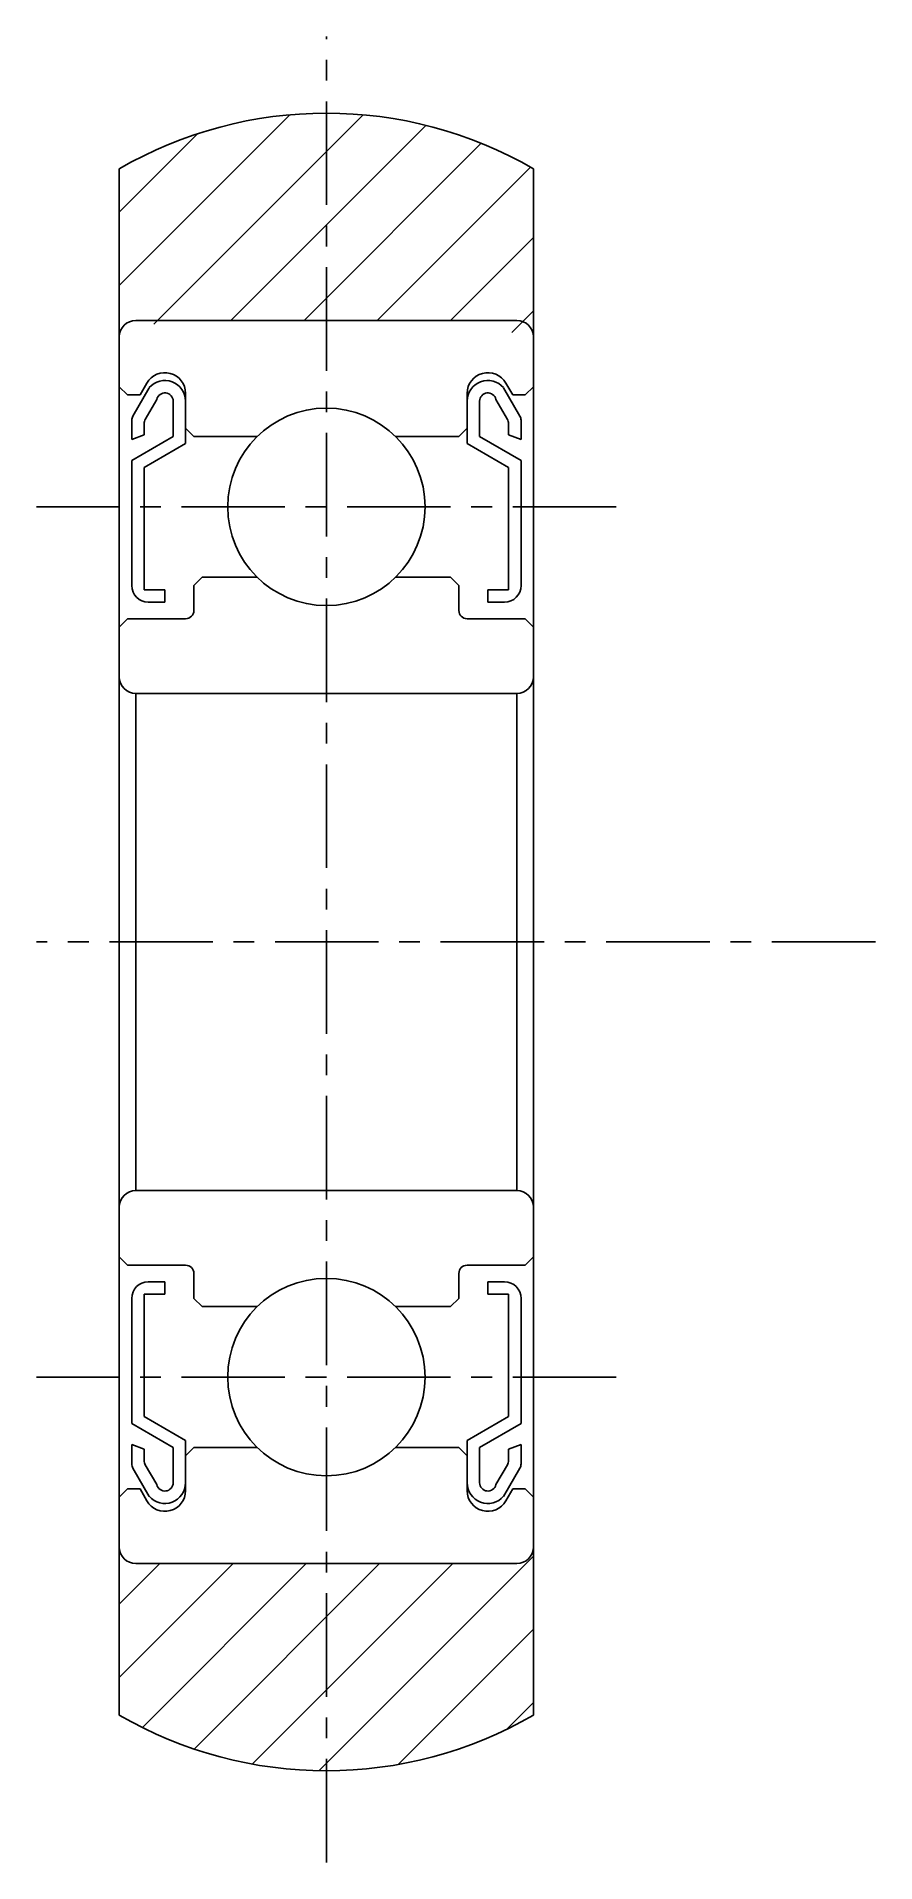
# Model space of a CAD drawing. Extents: x 2.6 to 40, y 2.5 to 40.
# Drawn here: x 29.87 to 40, y 18 to 40.03 of the extents above; entities outside this region: 2.
import ezdxf

# ---------------------------------------------------------------- set-up
doc = ezdxf.new("R2010")
doc.units = 0
doc.linetypes.add('CENTER', pattern=[2, 1.25, -0.25, 0.25, -0.25])
doc.layers.get('0').update_dxf_attribs({"linetype": 'CONTINUOUS'})
doc.layers.add('CENTER', color=1, linetype='CENTER')

# ---------------------------------------------------------------- blocks, each defined once
blk = doc.blocks.new('*X2')
at = {"color": 0, "linetype": 'CONTINUOUS'}
for p, q in [((100.871, -82.977), (102.931, -80.917)), ((101.288, -83.444), (103.814, -80.917)), ((102.218, -83.397), (104.572, -81.044)), ((100.871, -82.093), (101.82, -81.144)), ((103.102, -83.397), (105.24, -81.26)), ((103.986, -83.397), (105.836, -81.547)), ((104.87, -83.397), (105.871, -82.396)), ((105.609, -83.542), (105.871, -83.28)), ((100.871, -98.887), (101.364, -98.394)), ((100.871, -99.77), (102.244, -98.397)), ((101.149, -100.377), (103.128, -98.397)), ((101.774, -100.636), (104.012, -98.397)), ((102.476, -100.817), (104.896, -98.397)), ((103.28, -100.897), (105.871, -98.306)), ((104.239, -100.821), (105.871, -99.19)), ((105.544, -100.4), (105.871, -100.074))]:
    blk.add_line(p, q, dxfattribs=at)

msp = doc.modelspace()

# ---------------------------------------------------------------- linework, layer by layer
at = {"color": 7, "linetype": 'CONTINUOUS'}
for p, q in [((30.871, 38.433), (30.871, 19.772)), ((35.871, 19.772), (35.871, 38.433)), ((31.071, 36.603), (35.671, 36.603)), ((30.871, 29.103), (30.871, 36.403)), ((35.871, 29.103), (35.871, 36.403)), ((30.971, 35.703), (30.871, 35.803)), ((31.121, 35.703), (30.971, 35.703)), ((31.034, 35.449), (31.232, 35.791)), ((31.205, 35.847), (31.121, 35.703)), ((31.671, 35.722), (31.671, 35.303)), ((35.071, 35.722), (35.071, 35.303)), ((35.708, 35.449), (35.51, 35.791)), ((35.538, 35.847), (35.621, 35.703)), ((35.621, 35.703), (35.771, 35.703)), ((35.771, 35.703), (35.871, 35.803)), ((31.184, 35.409), (31.324, 35.65)), ((31.521, 35.628), (31.521, 35.203)), ((31.671, 35.628), (31.671, 35.116)), ((35.071, 35.628), (35.071, 35.116)), ((35.221, 35.628), (35.221, 35.203)), ((35.558, 35.409), (35.419, 35.65)), ((31.021, 35.399), (31.021, 35.166)), ((31.171, 35.359), (31.171, 35.221)), ((31.771, 35.203), (31.671, 35.303)), ((34.971, 35.203), (35.071, 35.303)), ((35.571, 35.359), (35.571, 35.221)), ((35.721, 35.399), (35.721, 35.166)), ((31.171, 35.221), (31.021, 35.166)), ((31.521, 35.203), (31.021, 34.914)), ((31.671, 35.116), (31.171, 34.827)), ((32.537, 35.203), (31.771, 35.203)), ((34.205, 35.203), (34.971, 35.203)), ((35.071, 35.116), (35.571, 34.827)), ((35.221, 35.203), (35.721, 34.914)), ((35.571, 35.221), (35.721, 35.166)), ((31.021, 34.914), (31.021, 33.403)), ((31.171, 34.827), (31.171, 33.353)), ((35.571, 34.827), (35.571, 33.353)), ((35.721, 34.914), (35.721, 33.403)), ((31.871, 33.503), (31.771, 33.403)), ((32.537, 33.503), (31.871, 33.503)), ((34.205, 33.503), (34.871, 33.503)), ((34.871, 33.503), (34.971, 33.403)), ((31.421, 33.353), (31.171, 33.353)), ((31.421, 33.353), (31.421, 33.203)), ((31.771, 33.403), (31.771, 33.103)), ((34.971, 33.403), (34.971, 33.103)), ((35.321, 33.353), (35.571, 33.353)), ((35.321, 33.353), (35.321, 33.203)), ((31.421, 33.203), (31.221, 33.203)), ((35.321, 33.203), (35.521, 33.203)), ((30.971, 33.003), (30.871, 32.903)), ((31.671, 33.003), (30.971, 33.003)), ((35.071, 33.003), (35.771, 33.003)), ((35.771, 33.003), (35.871, 32.903)), ((30.871, 32.753), (30.871, 32.753)), ((31.071, 32.103), (31.071, 26.103)), ((31.071, 32.103), (35.671, 32.103)), ((35.671, 32.103), (35.671, 26.103)), ((30.871, 30.928), (30.871, 30.928)), ((30.871, 29.103), (30.871, 21.803)), ((35.871, 29.103), (35.871, 21.803)), ((31.071, 26.103), (35.671, 26.103)), ((30.971, 25.203), (30.871, 25.303)), ((31.671, 25.203), (30.971, 25.203)), ((35.071, 25.203), (35.771, 25.203)), ((35.771, 25.203), (35.871, 25.303)), ((31.421, 25.003), (31.221, 25.003)), ((31.421, 24.853), (31.421, 25.003)), ((31.771, 24.803), (31.771, 25.103)), ((34.971, 24.803), (34.971, 25.103)), ((35.321, 25.003), (35.521, 25.003)), ((35.321, 24.853), (35.321, 25.003)), ((31.021, 23.291), (31.021, 24.803)), ((31.171, 23.378), (31.171, 24.853)), ((31.421, 24.853), (31.171, 24.853)), ((31.871, 24.703), (31.771, 24.803)), ((32.537, 24.703), (31.871, 24.703)), ((34.205, 24.703), (34.871, 24.703)), ((34.871, 24.703), (34.971, 24.803)), ((35.321, 24.853), (35.571, 24.853)), ((35.571, 23.378), (35.571, 24.853)), ((35.721, 23.291), (35.721, 24.803)), ((31.671, 23.089), (31.171, 23.378)), ((35.071, 23.089), (35.571, 23.378)), ((31.521, 23.003), (31.021, 23.291)), ((35.221, 23.003), (35.721, 23.291)), ((31.171, 22.984), (31.021, 23.039)), ((31.021, 22.806), (31.021, 23.039)), ((31.171, 22.846), (31.171, 22.984)), ((31.521, 22.578), (31.521, 23.003)), ((31.671, 22.578), (31.671, 23.089)), ((31.771, 23.003), (31.671, 22.903)), ((32.537, 23.003), (31.771, 23.003)), ((34.205, 23.003), (34.971, 23.003)), ((34.971, 23.003), (35.071, 22.903)), ((35.071, 22.578), (35.071, 23.089)), ((35.221, 22.578), (35.221, 23.003)), ((35.571, 22.984), (35.721, 23.039)), ((35.571, 22.846), (35.571, 22.984)), ((35.721, 22.806), (35.721, 23.039)), ((31.034, 22.756), (31.232, 22.414)), ((31.184, 22.796), (31.324, 22.555)), ((31.671, 22.483), (31.671, 22.903)), ((35.071, 22.483), (35.071, 22.903)), ((35.558, 22.796), (35.419, 22.555)), ((35.708, 22.756), (35.51, 22.414)), ((30.971, 22.503), (30.871, 22.403)), ((31.121, 22.503), (30.971, 22.503)), ((31.205, 22.358), (31.121, 22.503)), ((35.538, 22.358), (35.621, 22.503)), ((35.621, 22.503), (35.771, 22.503)), ((35.771, 22.503), (35.871, 22.403)), ((31.071, 21.603), (35.671, 21.603)), ((33.371, 19.103), (33.371, 19.103))]:
    msp.add_line(p, q, dxfattribs=at)
for centre in [(33.371, 34.353), (33.371, 23.853)]:
    msp.add_circle(centre, 1.191, dxfattribs=at)
for centre, radius, start, end in [((33.371, 34.103), 5, 60, 120), ((31.071, 36.403), 0.2, 90, 180), ((35.671, 36.403), 0.2, 0, 90), ((31.421, 35.722), 0.25, 359.9996, 150.0002), ((35.321, 35.722), 0.25, 29.9998, 180.0004), ((31.421, 35.628), 0.25, 0, 139.1944), ((31.421, 35.628), 0.1, 0, 167.1249), ((35.321, 35.628), 0.25, 40.8056, 180), ((35.321, 35.628), 0.1, 12.8751, 180), ((31.121, 35.399), 0.1, 150.0003, 180.0006), ((31.271, 35.359), 0.1, 150.0003, 180.0006), ((35.471, 35.359), 0.1, 359.9994, 29.9997), ((35.621, 35.399), 0.1, 359.9994, 29.9997), ((31.221, 33.403), 0.2, 180.0003, 270.0003), ((35.521, 33.403), 0.2, 269.9997, 359.9997), ((31.671, 33.103), 0.1, 270.0006, 0), ((35.071, 33.103), 0.1, 180, 269.9994), ((31.071, 32.303), 0.2, 180, 270), ((35.671, 32.303), 0.2, 270, 0), ((31.071, 25.903), 0.2, 90, 180), ((35.671, 25.903), 0.2, 0, 90), ((31.671, 25.103), 0.1, 0, 89.9994), ((35.071, 25.103), 0.1, 90.0006, 180), ((31.221, 24.803), 0.2, 89.9997, 179.9997), ((35.521, 24.803), 0.2, 0.0003, 90.0003), ((31.121, 22.806), 0.1, 179.9994, 209.9997), ((31.271, 22.846), 0.1, 179.9994, 209.9997), ((35.471, 22.846), 0.1, 330.0003, 0.0006), ((35.621, 22.806), 0.1, 330.0003, 0.0006), ((31.421, 22.483), 0.25, 209.9998, 0.0004), ((31.421, 22.578), 0.25, 220.8056, 0), ((31.421, 22.578), 0.1, 192.8751, 0), ((35.321, 22.578), 0.25, 180, 319.1944), ((35.321, 22.483), 0.25, 179.9996, 330.0002), ((35.321, 22.578), 0.1, 180, 347.1249), ((31.071, 21.803), 0.2, 180, 270), ((35.671, 21.803), 0.2, 270, 0), ((33.371, 24.103), 5, 240, 300)]:
    msp.add_arc(centre, radius, start, end, dxfattribs=at)
at = {"layer": 'CENTER', "color": 1, "linetype": 'CENTER'}
for p, q in [((33.371, 17.996), (33.371, 40.028)), ((36.871, 34.353), (29.871, 34.353)), ((40.001, 29.103), (29.871, 29.103)), ((36.871, 23.853), (29.871, 23.853))]:
    msp.add_line(p, q, dxfattribs=at)

# ---------------------------------------------------------------- block references
at = {"color": 3, "linetype": 'CONTINUOUS'}
msp.add_blockref('*X2', (-70, 120), dxfattribs=at)

# ---------------------------------------------------------------- texts
at = {"color": 7, "linetype": 'CONTINUOUS'}
for s, p in [('UMBBR 6-20', (2.5, 6.25)), ('UMBR0620', (2.5, 2.5))]:
    msp.add_text(s, height=1, dxfattribs=at).set_placement(p)

doc.saveas('drawing.dxf')
